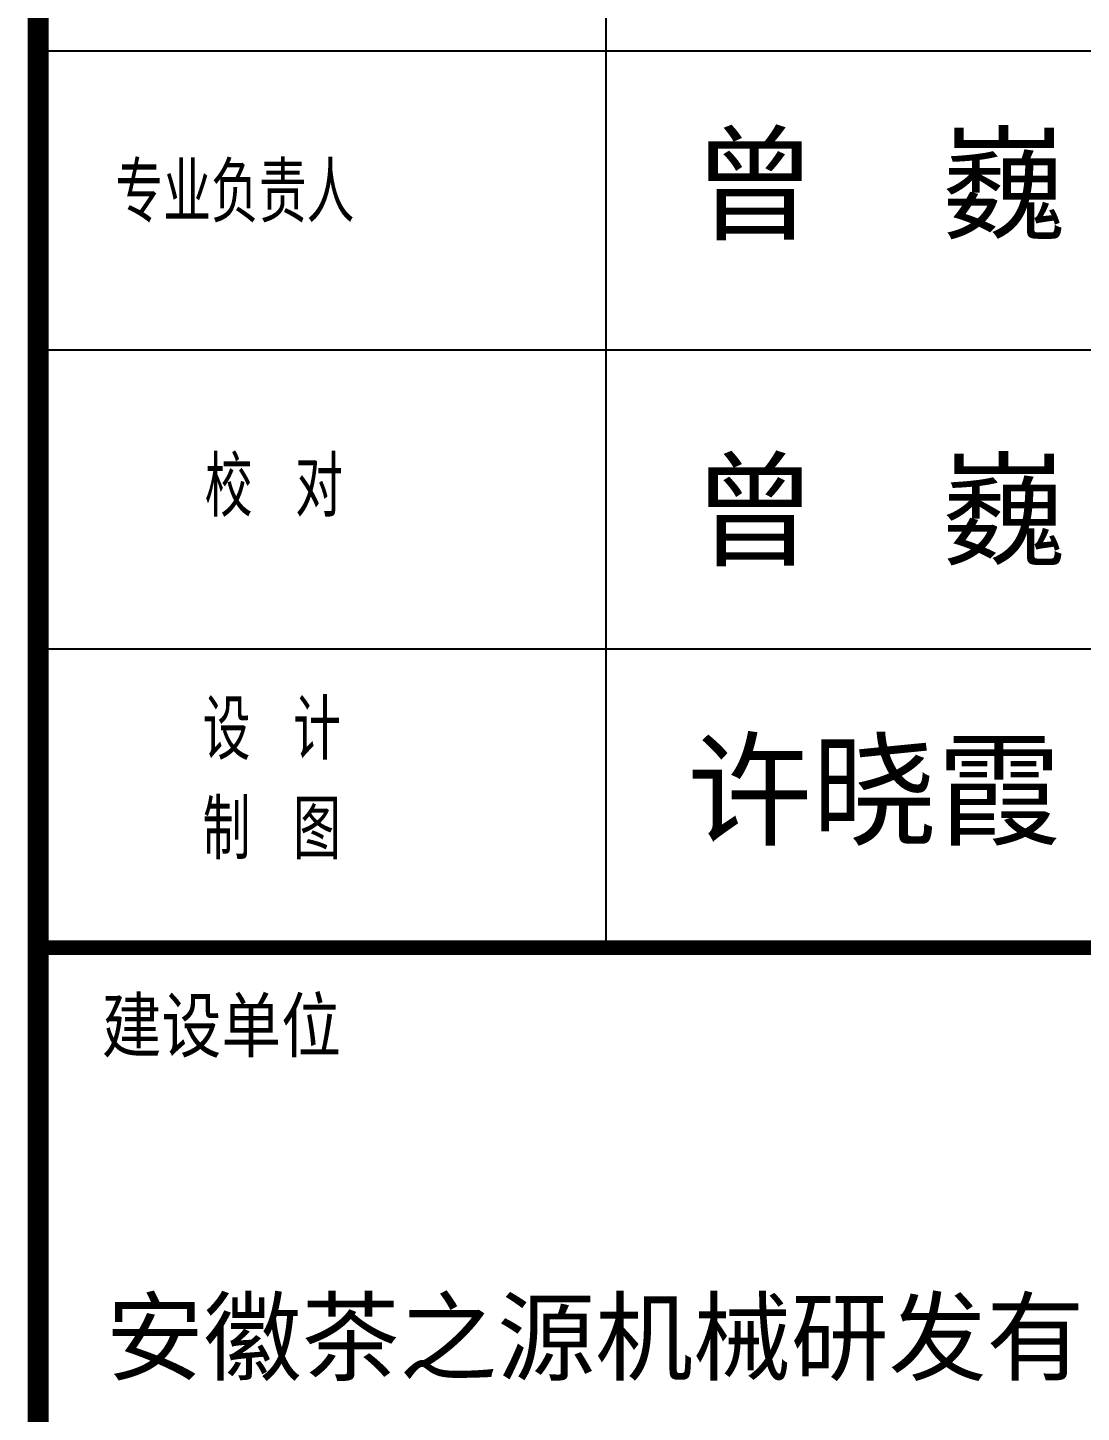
# Model space of a CAD drawing. Extents: x -409572 to -157272, y 600795 to 878326.
# Drawn here: x -167075 to -161788, y 720624 to 727571 of the extents above; entities that cross this region are included whole.
import ezdxf

# ---------------------------------------------------------------- set-up
doc = ezdxf.new("R2010")
doc.units = 0
doc.header["$LTSCALE"] = 1000
doc.header["$MEASUREMENT"] = 0
for name, color, linetype in [('PP-PM-TK', 7, 'CONTINUOUS'), ('PUB_TEXT', 7, 'CONTINUOUS'), ('PUB_TITLE', 4, 'CONTINUOUS'), ('签名', 255, 'CONTINUOUS')]:
    doc.layers.add(name, color=color, linetype=linetype)
doc.styles.add('-黑体', font='simhei.ttf', dxfattribs={"width": 0.8})
doc.styles.add('TQ', font='txt.shx', dxfattribs={"width": 0.8, "bigfont": 'hztxt.shx'})

msp = doc.modelspace()

# ---------------------------------------------------------------- linework, layer by layer
at = {"layer": 'PP-PM-TK', "color": 4}
for points, const_width in [([(-167022, 784659), (-167022, 698559.1)], 105), ([(-167022, 722955.2), (-158772, 722955.2)], 30)]:
    msp.add_lwpolyline(points, dxfattribs=dict(at, const_width=const_width))
at = {"layer": 'PUB_TITLE', "color": 4}
for p, q in [((-164172.1, 722955.2), (-164172.1, 733455.2)), ((-167022, 727455.2), (-158772, 727455.2)), ((-167022, 725955.2), (-158772, 725955.2)), ((-167022, 724455.2), (-158772, 724455.2)), ((-167022, 722955.2), (-158772, 722955.2))]:
    msp.add_line(p, q, dxfattribs=at)
at = {"layer": 'PUB_TITLE', "color": 4, "const_width": 75}
msp.add_lwpolyline([(-167022, 722955.2), (-158772, 722955.2)], dxfattribs=at)

# ---------------------------------------------------------------- texts
at = {"layer": 'PUB_TEXT', "color": 2, "style": 'TQ'}
msp.add_text('建设单位', height=300, dxfattribs=at).set_placement((-166702.8, 722404.2))
at = {"layer": 'PUB_TEXT', "color": 2, "char_height": 300, "width": 2519.746, "attachment_point": 1, "style": 'TQ'}
for s, insert in [('专业负责人', (-166634.9, 726893.6)), ('校 对', (-166186.5, 725417.2)), ('设 计 \\P制 图', (-166196.5, 724198))]:
    msp.add_mtext(s, dxfattribs=dict(at, insert=insert))
at = {"layer": 'PUB_TITLE', "color": 255, "style": '-黑体'}
msp.add_text('安徽茶之源机械研发有限责任公司', height=360, dxfattribs=at).set_placement((-166682.4, 720821.5))
at = {"layer": '签名', "linetype": 'CONTINUOUS', "style": '-黑体'}
for s, p in [('曾  巍', (-163740.9, 726555.9)), ('曾  巍', (-163740.9, 724919.8)), ('许晓霞', (-163764.7, 723516.9))]:
    msp.add_text(s, height=459, dxfattribs=at).set_placement(p)

doc.saveas('drawing.dxf')
